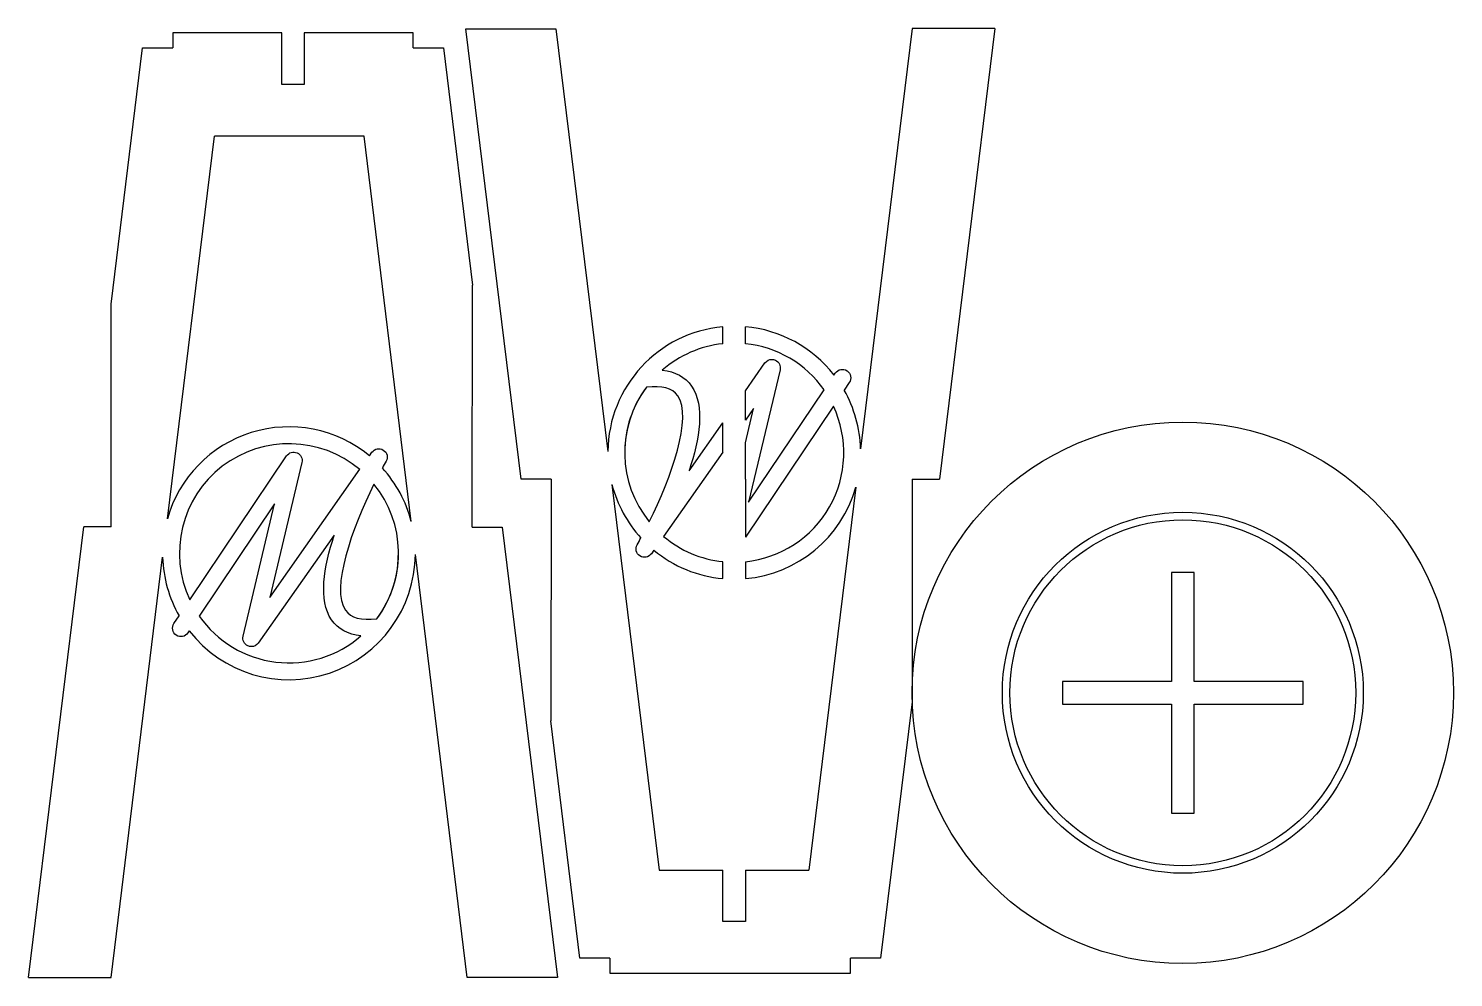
# Model space of a CAD drawing. Header units: inches. Extents: x -33.2 to 14.1, y 0 to 31.5.
import ezdxf

# ---------------------------------------------------------------- set-up
doc = ezdxf.new("R2010")
doc.units = ezdxf.units.IN
doc.layers.get('0').update_dxf_attribs({"linetype": 'CONTINUOUS'})

msp = doc.modelspace()

# ---------------------------------------------------------------- linework, layer by layer
for p, q in [((-28.451, 31.406), (-28.451, 30.906)), ((-24.826, 31.406), (-28.451, 31.406)), ((-24.826, 29.69), (-24.826, 31.406)), ((-24.076, 31.406), (-24.076, 29.69)), ((-20.451, 31.406), (-24.076, 31.406)), ((-20.451, 30.906), (-20.451, 31.406)), ((-16.869, 16.571), (-18.707, 31.541)), ((-18.707, 31.541), (-15.707, 31.541)), ((-15.707, 31.541), (-13.982, 17.488)), ((-3.863, 31.546), (-5.578, 17.577)), ((-1.118, 31.546), (-3.863, 31.546)), ((-1.118, 31.546), (-2.958, 16.561)), ((-30.498, 22.38), (-29.451, 30.907)), ((-29.451, 30.907), (-28.451, 30.907)), ((-20.451, 30.907), (-19.451, 30.907)), ((-19.451, 30.907), (-18.481, 23.01)), ((-24.076, 29.69), (-24.826, 29.69)), ((-28.629, 15.247), (-27.066, 27.973)), ((-22.09, 27.973), (-27.066, 27.973)), ((-20.517, 15.16), (-22.09, 27.973)), ((-18.498, 14.975), (-18.481, 23.01)), ((-30.498, 14.985), (-30.498, 22.38)), ((-10.16, 21.067), (-10.16, 21.63)), ((-9.41, 21.068), (-9.41, 21.631)), ((-9.41, 19.502), (-8.758, 20.428)), ((-8.256, 20.202), (-9.303, 15.805)), ((-6.464, 20.026), (-6.42, 20.091)), ((-9.41, 18.527), (-9.41, 19.502)), ((-9.303, 15.805), (-6.796, 19.533)), ((-5.955, 19.778), (-6.126, 19.523)), ((-6.483, 18.993), (-9.41, 14.64)), ((-9.14, 18.911), (-9.41, 18.527)), ((-9.41, 17.776), (-9.14, 18.911)), ((-11.284, 16.84), (-10.16, 18.436)), ((-10.16, 17.462), (-10.16, 18.436)), ((-9.41, 16.561), (-9.41, 17.776)), ((-27.881, 12.553), (-24.662, 17.341)), ((-24.156, 17.119), (-25.224, 12.635)), ((-21.91, 17.343), (-21.827, 17.459)), ((-10.16, 17.462), (-12.13, 14.663)), ((-25.224, 12.635), (-22.226, 16.894)), ((-15.866, 16.571), (-16.869, 16.571)), ((-15.866, 16.571), (-15.883, 8.537)), ((-13.846, 16.386), (-12.273, 3.573)), ((-9.41, 16.561), (-9.41, 14.64)), ((-5.735, 16.299), (-7.298, 3.573)), ((-3.866, 16.561), (-3.866, 9.167)), ((-3.866, 16.561), (-2.958, 16.561)), ((-25.061, 15.742), (-27.568, 12.013)), ((-26.108, 11.345), (-25.061, 15.742)), ((-33.246, 0), (-31.406, 14.985)), ((-30.498, 14.985), (-31.406, 14.985)), ((-23.079, 14.707), (-25.606, 11.118)), ((-18.498, 14.975), (-17.495, 14.975)), ((-17.495, 14.975), (-15.656, 0.005)), ((-30.501, 0), (-28.786, 13.969)), ((-18.656, 0.005), (-20.382, 14.059)), ((-12.454, 14.203), (-12.536, 14.087)), ((-10.16, 13.259), (-10.16, 13.823)), ((-9.41, 13.821), (-9.41, 13.258)), ((-28.409, 11.768), (-28.238, 12.023)), ((-27.9, 11.521), (-27.944, 11.455)), ((-3.866, 9.167), (-4.913, 0.64)), ((-14.913, 0.64), (-15.883, 8.537)), ((-12.273, 3.573), (-10.16, 3.573)), ((-10.16, 1.857), (-10.16, 3.573)), ((-9.41, 3.573), (-7.298, 3.573)), ((-9.41, 3.573), (-9.41, 1.857)), ((-9.41, 1.857), (-10.16, 1.857)), ((-13.913, 0.64), (-14.913, 0.64)), ((-13.913, 0.64), (-13.913, 0.14)), ((-4.913, 0.64), (-5.913, 0.64)), ((-5.913, 0.14), (-5.913, 0.64)), ((-15.656, 0.005), (-18.656, 0.005)), ((-13.913, 0.14), (-5.913, 0.14)), ((-33.246, 0), (-30.501, 0))]:
    msp.add_line(p, q)
msp.add_lwpolyline([(1.134, 9.84), (1.134, 9.09), (4.759, 9.09), (4.759, 5.465), (5.509, 5.465), (5.509, 9.09), (9.134, 9.09), (9.134, 9.84), (5.509, 9.84), (5.509, 13.465), (4.759, 13.465), (4.759, 9.84)], close=True)
for radius in [9, 6, 5.75]:
    msp.add_circle((5.134, 9.465), radius)
for centre, radius, start, end in [((-9.779, 17.445), 4.203, 95.2071, 179.412), ((-9.779, 17.445), 4.203, 37.9148, 84.9693), ((-9.779, 17.445), 3.642, 96.012, 131.0792), ((-9.779, 17.445), 3.642, 34.9952, 84.1919), ((-9.779, 17.445), 3.642, 143.3217, 219.1031), ((-9.779, 17.445), 4.203, 1.8113, 29.6434), ((-9.779, 17.445), 3.642, -84.1919, 25.1635), ((-24.585, 14.102), 4.203, 50.4639, 164.1887), ((-24.585, 14.102), 3.642, 49.7862, 205.1635), ((-24.585, 14.102), 4.203, 14.588, 42.3752), ((-24.585, 14.102), 3.642, -36.6783, 39.1031), ((-9.779, 17.445), 4.203, 194.588, 222.3752), ((-9.779, 17.445), 4.203, 275.0307, 344.1887), ((-9.779, 17.445), 3.642, 229.7862, 263.988), ((-24.585, 14.102), 4.203, 181.8113, 209.6434), ((-24.585, 14.102), 4.203, 217.9148, 359.412), ((-9.779, 17.445), 4.203, 230.4639, 264.7929), ((-24.585, 14.102), 3.642, 214.9952, 311.0792)]:
    msp.add_arc(centre, radius, start, end)
for points in [[(-8.758, 20.428), (-8.704, 20.505), (-8.618, 20.547), (-8.529, 20.547)], [(-8.529, 20.547), (-8.49, 20.547), (-8.451, 20.539), (-8.414, 20.522)], [(-8.414, 20.522), (-8.291, 20.467), (-8.225, 20.333), (-8.256, 20.202)], [(-12.172, 20.19), (-11.737, 20.145), (-11.41, 19.967), (-11.196, 19.658)], [(-6.42, 20.091), (-6.334, 20.22), (-6.159, 20.254), (-6.031, 20.168)], [(-6.031, 20.168), (-5.902, 20.081), (-5.868, 19.907), (-5.955, 19.778)], [(-12.7, 19.62), (-13.172, 18.988), (-13.421, 18.239), (-13.421, 17.445)], [(-11.657, 19.339), (-11.832, 19.591), (-12.183, 19.686), (-12.7, 19.62)], [(-11.196, 19.658), (-10.751, 19.015), (-10.931, 17.903), (-11.284, 16.84)], [(-12.605, 15.148), (-11.869, 16.63), (-11.159, 18.62), (-11.657, 19.339)], [(-21.827, 17.459), (-21.741, 17.582), (-21.574, 17.615), (-21.448, 17.535)], [(-21.448, 17.535), (-21.321, 17.454), (-21.28, 17.289), (-21.355, 17.159)], [(-24.662, 17.341), (-24.586, 17.453), (-24.441, 17.495), (-24.316, 17.441)], [(-24.316, 17.441), (-24.192, 17.387), (-24.125, 17.251), (-24.156, 17.119)], [(-21.355, 17.159), (-21.396, 17.087), (-21.438, 17.012), (-21.48, 16.935)], [(-21.759, 16.399), (-22.495, 14.916), (-23.204, 12.926), (-22.707, 12.208)], [(-23.168, 11.888), (-23.613, 12.531), (-23.433, 13.643), (-23.079, 14.707)], [(-12.916, 14.012), (-13.042, 14.092), (-13.083, 14.258), (-13.009, 14.388)], [(-13.009, 14.388), (-12.968, 14.46), (-12.926, 14.535), (-12.884, 14.612)], [(-21.664, 11.927), (-21.192, 12.558), (-20.943, 13.308), (-20.943, 14.102)], [(-12.536, 14.087), (-12.622, 13.964), (-12.79, 13.931), (-12.916, 14.012)], [(-22.192, 11.357), (-22.627, 11.401), (-22.954, 11.579), (-23.168, 11.888)], [(-22.707, 12.208), (-22.532, 11.955), (-22.181, 11.861), (-21.664, 11.927)], [(-28.333, 11.379), (-28.462, 11.465), (-28.496, 11.64), (-28.409, 11.768)], [(-27.944, 11.455), (-28.03, 11.326), (-28.204, 11.292), (-28.333, 11.379)], [(-25.95, 11.024), (-26.073, 11.079), (-26.139, 11.214), (-26.108, 11.345)], [(-25.835, 10.999), (-25.874, 10.999), (-25.913, 11.007), (-25.95, 11.024)], [(-25.606, 11.118), (-25.659, 11.042), (-25.746, 10.999), (-25.835, 10.999)]]:
    msp.add_open_spline(points, degree=3)

doc.saveas('drawing.dxf')
